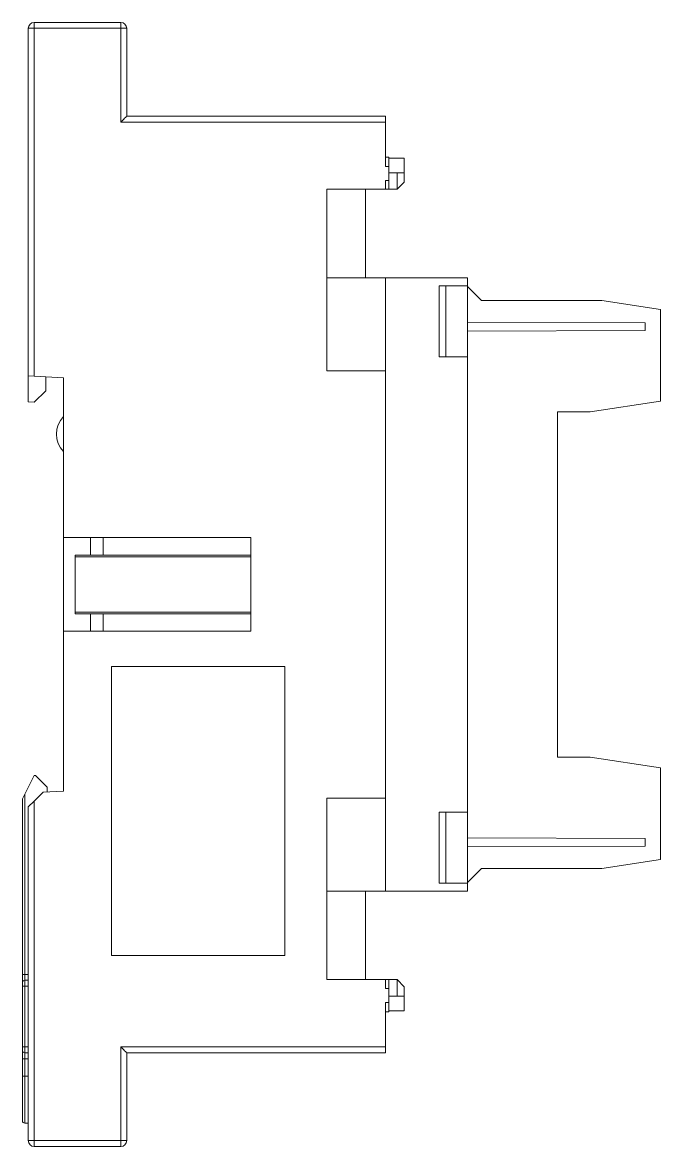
# Model space of a CAD drawing. Header units: millimetres. Extents: x 92 to 1037, y 522 to 1264.
# Drawn here: x 312.3 to 366.8, y 922.2 to 1018.2 of the extents above; entities that cross this region are included whole.
import ezdxf

# ---------------------------------------------------------------- set-up
doc = ezdxf.new("R2010")
doc.units = ezdxf.units.MM
doc.layers.add('9', color=7, linetype='CONTINUOUS', true_color=0xffffff)

msp = doc.modelspace()

# ---------------------------------------------------------------- linework, layer by layer
at = {"layer": '9', "color": 155, "linetype": 'Continuous', "lineweight": 18}
for p, q in [((312.767, 987.978), (312.767, 1017.671)), ((313.267, 1018.171), (320.667, 1018.171)), ((321.167, 1010.171), (343.267, 1010.171)), ((343.267, 1010.171), (343.267, 1009.671)), ((343.267, 1009.671), (343.267, 1005.871)), ((343.567, 1006.671), (343.267, 1006.671)), ((343.567, 1006.671), (343.567, 1005.871)), ((344.867, 1006.571), (343.567, 1006.571)), ((344.867, 1005.321), (344.867, 1006.571)), ((343.567, 1005.871), (343.267, 1005.871)), ((343.567, 1005.871), (343.567, 1004.671)), ((343.567, 1005.321), (344.267, 1005.321)), ((344.267, 1005.321), (344.867, 1005.321)), ((344.267, 1003.921), (344.267, 1005.321)), ((344.867, 1005.321), (344.867, 1004.521)), ((343.267, 1004.671), (343.267, 1003.921)), ((343.567, 1004.671), (343.267, 1004.671)), ((343.567, 1004.671), (343.567, 1003.921)), ((344.267, 1003.921), (344.867, 1004.521)), ((338.267, 996.371), (338.267, 1003.921)), ((343.267, 1003.921), (338.267, 1003.921)), ((341.567, 1003.921), (341.567, 996.371)), ((343.267, 1003.921), (343.567, 1003.921)), ((343.567, 1003.921), (344.267, 1003.921)), ((343.267, 996.371), (338.267, 996.371)), ((338.267, 988.421), (338.267, 996.371)), ((350.267, 996.371), (343.267, 996.371)), ((343.267, 996.371), (343.267, 988.421)), ((348.435, 995.671), (347.867, 995.671)), ((347.867, 989.621), (347.867, 995.671)), ((348.435, 995.671), (350.267, 995.671)), ((348.435, 989.621), (348.435, 995.671)), ((350.267, 995.671), (350.267, 996.371)), ((350.267, 989.621), (350.267, 995.671)), ((351.474, 994.421), (350.267, 995.627)), ((361.767, 994.421), (351.474, 994.421)), ((366.767, 993.671), (361.767, 994.421)), ((366.767, 993.671), (366.767, 985.821)), ((350.266, 992.574), (365.467, 992.521)), ((350.266, 991.818), (365.467, 991.871)), ((365.467, 991.871), (365.467, 992.521)), ((348.435, 989.621), (347.867, 989.621)), ((350.267, 989.621), (348.435, 989.621)), ((350.267, 950.721), (350.267, 989.621)), ((312.767, 987.978), (312.767, 985.775)), ((313.267, 987.952), (312.767, 987.978)), ((313.267, 987.952), (315.767, 987.821)), ((314.267, 986.697), (314.267, 987.899)), ((338.267, 988.421), (343.267, 988.421)), ((343.267, 988.421), (343.267, 951.921)), ((315.767, 987.821), (315.767, 974.171)), ((313.268, 985.749), (314.267, 986.697)), ((312.767, 985.775), (313.268, 985.749)), ((360.767, 984.921), (366.767, 985.821)), ((357.967, 984.921), (357.967, 955.421)), ((360.767, 984.921), (357.967, 984.921)), ((315.767, 974.171), (315.767, 966.171)), ((315.767, 974.171), (331.767, 974.171)), ((318.067, 974.171), (318.067, 972.671)), ((331.767, 974.171), (331.767, 966.171)), ((316.767, 972.671), (331.767, 972.671)), ((316.767, 972.671), (316.767, 972.539)), ((316.767, 967.802), (316.767, 972.539)), ((316.767, 972.539), (331.767, 972.539)), ((316.767, 967.671), (316.767, 967.802)), ((331.767, 967.802), (316.767, 967.802)), ((316.767, 967.671), (331.767, 967.671)), ((318.067, 967.671), (318.067, 966.171)), ((315.767, 966.171), (331.767, 966.171)), ((315.767, 966.171), (315.767, 952.521)), ((319.867, 963.171), (319.867, 938.471)), ((334.667, 963.171), (319.867, 963.171)), ((334.667, 938.471), (334.667, 963.171)), ((360.767, 955.421), (357.967, 955.421)), ((366.767, 954.521), (360.767, 955.421)), ((366.767, 946.671), (366.767, 954.521)), ((313.267, 953.871), (312.467, 952.271)), ((313.267, 953.871), (313.367, 953.871)), ((314.367, 952.871), (313.367, 953.871)), ((314.026, 952.429), (313.267, 951.671)), ((314.026, 952.429), (315.767, 952.521)), ((314.367, 952.447), (314.367, 952.871)), ((312.267, 951.871), (312.467, 952.271)), ((312.267, 936.871), (312.267, 951.871)), ((312.767, 951.171), (313.267, 951.671)), ((338.267, 943.971), (338.267, 951.921)), ((338.267, 951.921), (343.267, 951.921)), ((343.267, 951.921), (343.267, 943.971)), ((312.767, 922.671), (312.767, 951.171)), ((347.867, 950.721), (347.867, 944.671)), ((347.867, 950.721), (348.435, 950.721)), ((348.435, 950.721), (350.267, 950.721)), ((348.435, 944.671), (348.435, 950.721)), ((350.267, 950.721), (350.267, 944.671)), ((365.467, 948.471), (350.266, 948.524)), ((350.266, 947.768), (365.467, 947.821)), ((365.467, 948.471), (365.467, 947.821)), ((361.767, 945.921), (366.767, 946.671)), ((350.267, 944.714), (351.474, 945.921)), ((361.767, 945.921), (351.474, 945.921)), ((348.435, 944.671), (347.867, 944.671)), ((350.267, 944.671), (348.435, 944.671)), ((350.267, 943.971), (350.267, 944.671)), ((338.267, 943.971), (343.267, 943.971)), ((338.267, 936.421), (338.267, 943.971)), ((341.567, 943.971), (341.567, 936.421)), ((343.267, 943.971), (350.267, 943.971)), ((334.667, 938.471), (319.867, 938.471)), ((312.267, 936.171), (312.267, 936.871)), ((312.267, 935.871), (312.267, 936.171)), ((312.467, 936.371), (312.767, 936.371)), ((338.267, 936.421), (343.267, 936.421)), ((343.267, 936.421), (343.567, 936.421)), ((343.267, 936.421), (343.267, 935.671)), ((343.567, 936.421), (344.267, 936.421)), ((343.567, 935.671), (343.567, 936.421)), ((344.267, 936.421), (344.867, 935.821)), ((344.267, 935.021), (344.267, 936.421)), ((312.267, 930.671), (312.267, 935.871)), ((343.567, 935.671), (343.267, 935.671)), ((343.567, 935.671), (343.567, 934.471)), ((344.867, 935.821), (344.867, 935.021)), ((343.267, 934.471), (343.267, 930.671)), ((343.567, 934.471), (343.267, 934.471)), ((343.567, 935.021), (344.267, 935.021)), ((343.567, 933.671), (343.567, 934.471)), ((344.867, 935.021), (344.267, 935.021)), ((344.867, 935.021), (344.867, 933.771)), ((343.567, 933.671), (343.267, 933.671)), ((344.867, 933.771), (343.567, 933.771)), ((312.267, 930.371), (312.267, 930.671)), ((312.267, 929.671), (312.267, 930.371)), ((343.267, 930.671), (343.267, 930.171)), ((312.267, 928.171), (312.267, 929.671)), ((312.767, 930.171), (312.467, 930.171)), ((343.267, 930.171), (321.167, 930.171)), ((312.267, 924.371), (312.267, 928.171)), ((312.467, 924.171), (312.767, 924.171)), ((313.267, 922.171), (320.667, 922.171))]:
    msp.add_line(p, q, dxfattribs=at)
at = {"layer": '9', "color": 155, "linetype": 'Continuous', "lineweight": 13}
for p, q in [((312.767, 1017.671), (313.267, 1017.671)), ((313.267, 1018.171), (313.267, 1017.671)), ((320.667, 1017.671), (313.267, 1017.671)), ((313.267, 1017.671), (313.267, 987.952)), ((320.667, 1017.671), (320.667, 1018.171)), ((321.167, 1017.671), (320.667, 1017.671)), ((343.267, 1009.671), (320.667, 1009.671)), ((312.467, 952.271), (312.467, 936.871)), ((313.267, 951.671), (313.267, 922.671)), ((312.267, 936.871), (312.467, 936.871)), ((312.467, 936.871), (312.767, 936.871)), ((312.467, 936.871), (312.467, 936.371)), ((312.467, 936.371), (312.467, 935.871)), ((312.267, 935.871), (312.467, 935.871)), ((312.467, 935.871), (312.467, 930.671)), ((312.767, 935.871), (312.467, 935.871)), ((312.267, 930.671), (312.467, 930.671)), ((312.467, 930.671), (312.767, 930.671)), ((312.467, 930.671), (312.467, 930.171)), ((320.667, 930.671), (343.267, 930.671)), ((312.267, 929.671), (312.467, 929.671)), ((312.467, 930.171), (312.467, 929.671)), ((312.767, 929.671), (312.467, 929.671)), ((312.467, 929.671), (312.467, 928.171)), ((312.267, 928.171), (312.467, 928.171)), ((312.467, 928.171), (312.767, 928.171)), ((312.467, 928.171), (312.467, 924.171)), ((312.767, 922.671), (313.267, 922.671)), ((320.667, 922.671), (313.267, 922.671)), ((313.267, 922.171), (313.267, 922.671)), ((321.167, 922.671), (320.667, 922.671)), ((320.667, 922.671), (320.667, 922.171))]:
    msp.add_line(p, q, dxfattribs=at)
at = {"layer": '9', "color": 155, "linetype": 'Continuous', "lineweight": 18, "extrusion": (0, 0, -1)}
for centre, radius, start, end in [((-313.267, 1017.671), 0.5, 0, 90), ((-317.342, 983.021), 2.175, 316.39718, 43.60282), ((-312.467, 930.371), 0.2, 270, 0), ((-312.467, 924.371), 0.2, 270, 0), ((-320.667, 922.671), 0.5, 180, 270)]:
    msp.add_arc(centre, radius, start, end, dxfattribs=at)
at = {"layer": '9', "color": 155, "linetype": 'Continuous', "lineweight": 18}
for centre, radius, start, end in [((320.667, 1017.671), 0.5, 0, 90), ((312.467, 936.171), 0.2, 90, 180), ((313.267, 922.671), 0.5, 180, 270)]:
    msp.add_arc(centre, radius, start, end, dxfattribs=at)
at = {"layer": '9', "color": 155, "linetype": 'Continuous', "lineweight": 13}
for points in [[(320.667, 1009.671), (320.667, 1010.004), (320.667, 1010.337), (320.667, 1012.004), (320.667, 1013.337), (320.667, 1015.671), (320.667, 1016.671), (320.667, 1017.671)], [(320.667, 930.671), (320.667, 930.337), (320.667, 930.004), (320.667, 928.337), (320.667, 927.004), (320.667, 924.671), (320.667, 923.671), (320.667, 922.671)]]:
    msp.add_open_spline(points, degree=3, knots=[0, 0, 0, 0, 0.125, 0.125, 0.625, 0.625, 1, 1, 1, 1], dxfattribs=at)
at = {"layer": '9', "color": 155, "linetype": 'Continuous', "lineweight": 18}
for points, knots in [([(321.167, 1017.671), (321.167, 1017.337), (321.167, 1017.004), (321.167, 1015.337), (321.167, 1014.004), (321.167, 1011.837), (321.167, 1011.004), (321.167, 1010.171)], [0, 0, 0, 0, 0.133333, 0.133333, 0.666667, 0.666667, 1, 1, 1, 1]), ([(321.167, 1010.171), (321.167, 1010.171), (321.147, 1010.151), (321.082, 1010.085), (321.038, 1010.042), (320.893, 1009.896), (320.778, 1009.782), (320.667, 1009.671)], [0, 0, 0, 0, 0.25, 0.25, 0.5, 0.5, 1, 1, 1, 1]), ([(321.167, 930.171), (321.167, 930.171), (321.147, 930.191), (321.082, 930.256), (321.038, 930.3), (320.893, 930.445), (320.778, 930.559), (320.667, 930.671)], [0, 0, 0, 0, 0.25, 0.25, 0.5, 0.5, 1, 1, 1, 1]), ([(321.167, 922.671), (321.167, 923.004), (321.167, 923.337), (321.167, 925.004), (321.167, 926.337), (321.167, 928.504), (321.167, 929.337), (321.167, 930.171)], [0, 0, 0, 0, 0.133333, 0.133333, 0.666667, 0.666667, 1, 1, 1, 1])]:
    msp.add_open_spline(points, degree=3, knots=knots, dxfattribs=at)
for points in [[(319.167, 974.171), (319.167, 973.671), (319.167, 973.171), (319.167, 972.671)], [(319.167, 967.671), (319.167, 967.171), (319.167, 966.671), (319.167, 966.171)]]:
    msp.add_open_spline(points, degree=3, dxfattribs=at)

doc.saveas('drawing.dxf')
